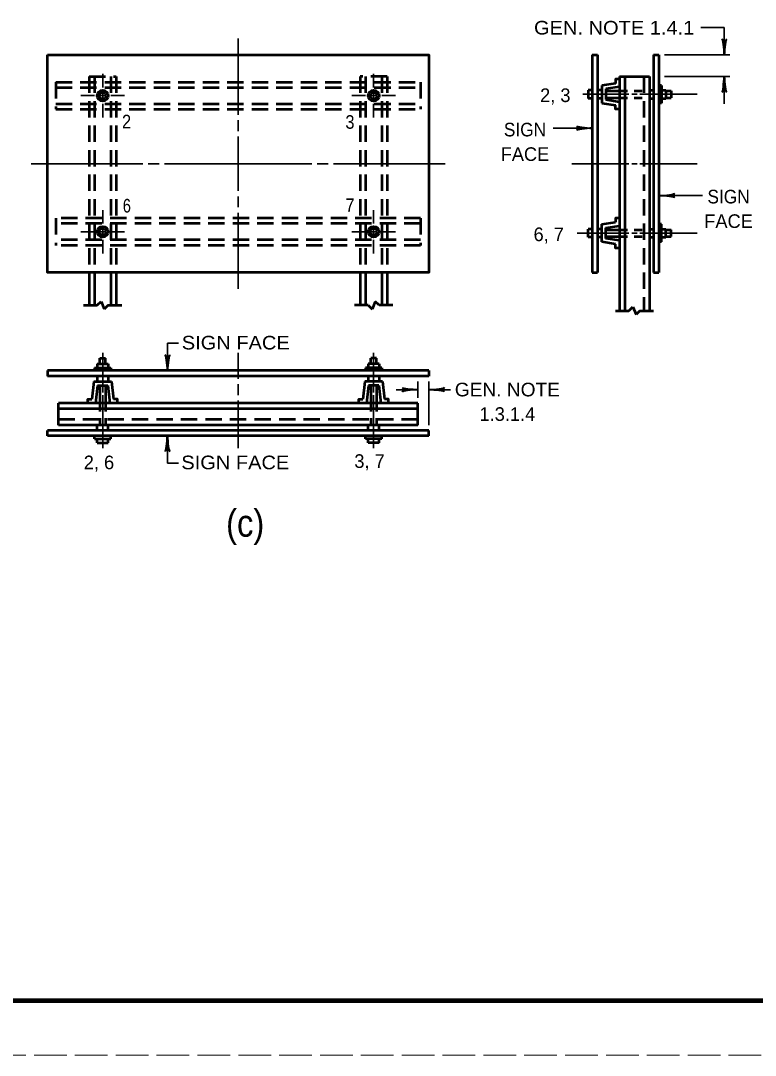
# Model space of a CAD drawing. Extents: x -41 to 639, y -374 to 66.
# Drawn here: x 143.3 to 278.2, y -374.1 to -184.1 of the extents above; entities that cross this region are included whole.
import ezdxf
from ezdxf.enums import TextEntityAlignment as Align

# ---------------------------------------------------------------- set-up
doc = ezdxf.new("R2010")
doc.units = 0
for name, pattern in [('LONG_DASHED', [7.5, 6, -1.5]), ('MEDIUM_DASHED', [4.5, 3, -1.5]), ('SHORT_DASHED', [2.7, 1.5, -1.2])]:
    doc.linetypes.add(name, pattern=pattern)
doc.layers.add('1', color=7, linetype='Continuous', lineweight=53)
doc.layers.add('61', color=7, linetype='Continuous', lineweight=35)

msp = doc.modelspace()

# ---------------------------------------------------------------- linework, layer by layer
at = {"layer": '1', "lineweight": 35}
for p, q in [((272.518, -185.362), (268.216, -185.337)), ((272.518, -190.362), (272.518, -185.362)), ((183.268, -187.362), (183.268, -201.362)), ((261.518, -190.362), (273.518, -190.362)), ((158.393, -196.362), (158.393, -193.862)), ((208.143, -196.362), (208.143, -193.862)), ((261.518, -194.362), (273.518, -194.362)), ((272.518, -199.362), (272.518, -194.362)), ((158.393, -197.487), (158.393, -198.237)), ((208.143, -197.487), (208.143, -198.237)), ((154.393, -197.862), (156.893, -197.862)), ((158.018, -197.862), (158.768, -197.862)), ((158.393, -199.362), (158.393, -201.862)), ((159.893, -197.862), (162.393, -197.862)), ((206.643, -197.862), (204.143, -197.862)), ((208.518, -197.862), (207.768, -197.862)), ((208.143, -199.362), (208.143, -201.862)), ((212.143, -197.862), (209.643, -197.862)), ((246.527, -197.612), (255.018, -197.612)), ((255.518, -197.612), (256.518, -197.612)), ((257.018, -197.612), (267.509, -197.612)), ((183.268, -202.362), (183.268, -204.362)), ((248.254, -203.847), (241.107, -203.847)), ((183.268, -205.362), (183.268, -210.362)), ((145.268, -210.362), (165.768, -210.362)), ((166.768, -210.362), (168.768, -210.362)), ((183.268, -210.362), (183.268, -215.362)), ((197.768, -210.362), (199.768, -210.362)), ((200.768, -210.362), (221.268, -210.362)), ((244.527, -210.362), (255.018, -210.362)), ((255.518, -210.362), (256.518, -210.362)), ((257.018, -210.362), (267.509, -210.362)), ((183.268, -216.362), (183.268, -218.362)), ((268.494, -216.209), (260.587, -216.209)), ((158.393, -221.362), (158.393, -218.862)), ((183.268, -219.362), (183.268, -233.362)), ((208.143, -221.362), (208.143, -218.862)), ((154.393, -222.862), (156.893, -222.862)), ((158.018, -222.862), (158.768, -222.862)), ((158.393, -223.237), (158.393, -222.487)), ((159.893, -222.862), (162.393, -222.862)), ((206.643, -222.862), (204.143, -222.862)), ((208.518, -222.862), (207.768, -222.862)), ((208.143, -223.237), (208.143, -222.487)), ((212.143, -222.862), (209.643, -222.862)), ((245.527, -223.112), (255.018, -223.112)), ((255.518, -223.112), (256.518, -223.112)), ((257.018, -223.112), (267.509, -223.112)), ((158.393, -224.362), (158.393, -226.862)), ((208.143, -224.362), (208.143, -226.862)), ((158.393, -245.101), (158.393, -250.862)), ((170.288, -248.321), (170.288, -243.321)), ((170.288, -243.321), (172.288, -243.321)), ((183.268, -245.101), (183.268, -249.862)), ((208.143, -245.101), (208.143, -250.862)), ((216.268, -253.362), (216.268, -250.351)), ((218.268, -250.351), (218.268, -258.362)), ((158.393, -251.362), (158.393, -252.362)), ((183.268, -250.862), (183.268, -252.862)), ((208.143, -251.362), (208.143, -252.362)), ((212.268, -251.857), (216.268, -251.857)), ((218.268, -251.857), (222.268, -251.857)), ((158.393, -252.862), (158.393, -262.612)), ((183.268, -253.862), (183.268, -262.612)), ((208.143, -252.862), (208.143, -262.612)), ((170.288, -260.362), (170.288, -265.362)), ((170.288, -265.362), (172.288, -265.362))]:
    msp.add_line(p, q, dxfattribs=at)
at = {"layer": '1'}
for p, q in [((248.268, -190.362), (248.268, -230.362)), ((248.268, -190.362), (249.268, -190.362)), ((249.268, -190.362), (249.268, -230.362)), ((259.518, -190.362), (259.518, -230.362)), ((259.518, -190.362), (260.518, -190.362)), ((260.518, -190.362), (260.518, -230.362)), ((252.518, -195.612), (250.018, -195.987)), ((253.268, -194.362), (253.268, -237.362)), ((253.268, -194.362), (258.768, -194.362)), ((254.268, -194.362), (254.268, -237.362)), ((258.768, -194.362), (258.768, -237.362)), ((248.268, -196.862), (247.518, -196.862)), ((247.518, -196.862), (247.518, -198.362)), ((250.018, -196.862), (249.268, -196.862)), ((250.018, -195.987), (250.018, -199.237)), ((253.268, -196.258), (250.768, -196.633)), ((250.768, -196.633), (250.768, -198.591)), ((250.768, -196.987), (253.268, -196.987)), ((258.768, -196.862), (259.518, -196.862)), ((261.009, -195.987), (260.518, -195.987)), ((261.009, -195.987), (261.009, -199.237)), ((261.009, -196.862), (261.759, -196.862)), ((261.759, -196.862), (261.759, -198.362)), ((261.759, -196.987), (262.759, -196.987)), ((262.759, -196.987), (262.759, -198.237)), ((248.268, -198.362), (247.518, -198.362)), ((250.018, -198.362), (249.268, -198.362)), ((250.018, -199.237), (252.518, -199.612)), ((250.768, -198.237), (253.268, -198.237)), ((250.768, -198.591), (253.268, -198.966)), ((258.768, -198.362), (259.518, -198.362)), ((261.009, -199.237), (260.518, -199.237)), ((261.009, -198.362), (261.759, -198.362)), ((261.759, -198.237), (262.759, -198.237)), ((250.018, -221.487), (252.518, -221.112)), ((250.018, -224.737), (250.018, -221.487)), ((250.768, -222.133), (253.268, -221.758)), ((250.768, -224.091), (250.768, -222.133)), ((261.009, -221.487), (260.518, -221.487)), ((261.009, -224.737), (261.009, -221.487)), ((248.268, -222.362), (247.518, -222.362)), ((247.518, -223.862), (247.518, -222.362)), ((248.268, -223.862), (247.518, -223.862)), ((250.018, -222.362), (249.268, -222.362)), ((250.018, -223.862), (249.268, -223.862)), ((250.768, -222.487), (253.268, -222.487)), ((250.768, -223.737), (253.268, -223.737)), ((253.268, -224.466), (250.768, -224.091)), ((258.768, -222.362), (259.518, -222.362)), ((258.768, -223.862), (259.518, -223.862)), ((261.009, -222.362), (261.759, -222.362)), ((261.009, -223.862), (261.759, -223.862)), ((261.759, -223.862), (261.759, -222.362)), ((261.759, -222.487), (262.759, -222.487)), ((261.759, -223.737), (262.759, -223.737)), ((262.759, -223.737), (262.759, -222.487)), ((252.518, -225.112), (250.018, -224.737)), ((261.009, -224.737), (260.518, -224.737)), ((155.893, -230.362), (155.893, -236.362)), ((156.893, -230.362), (156.893, -236.362)), ((159.893, -230.362), (159.893, -236.362)), ((160.893, -230.362), (160.893, -236.362)), ((205.643, -230.362), (205.643, -236.362)), ((206.643, -230.362), (206.643, -236.362)), ((209.643, -230.362), (209.643, -236.362)), ((210.643, -230.362), (210.643, -236.362)), ((248.268, -230.362), (249.268, -230.362)), ((259.518, -230.362), (260.518, -230.362)), ((154.893, -236.362), (157.393, -236.362)), ((157.393, -236.362), (158.1, -235.655)), ((158.1, -235.655), (158.686, -237.069)), ((159.393, -236.362), (158.686, -237.069)), ((159.393, -236.362), (161.893, -236.362)), ((207.143, -236.362), (204.643, -236.362)), ((207.143, -236.362), (207.85, -237.069)), ((208.436, -235.655), (207.85, -237.069)), ((209.143, -236.362), (208.436, -235.655)), ((211.643, -236.362), (209.143, -236.362)), ((252.518, -237.362), (255.018, -237.362)), ((255.018, -237.362), (255.725, -236.655)), ((255.725, -236.655), (256.311, -238.069)), ((257.018, -237.362), (256.311, -238.069)), ((257.018, -237.362), (259.518, -237.362)), ((157.893, -247.101), (157.893, -246.101)), ((157.893, -246.101), (158.893, -246.101)), ((158.893, -247.101), (158.893, -246.101)), ((207.643, -247.101), (207.643, -246.101)), ((208.643, -246.101), (207.643, -246.101)), ((208.643, -247.101), (208.643, -246.101)), ((218.268, -248.351), (148.268, -248.351)), ((148.268, -248.351), (148.268, -249.351)), ((156.893, -247.851), (156.893, -248.351)), ((156.893, -247.851), (159.893, -247.851)), ((157.393, -247.101), (159.393, -247.101)), ((157.393, -247.101), (157.393, -247.851)), ((159.393, -247.101), (159.393, -247.851)), ((159.893, -247.851), (159.893, -248.351)), ((206.643, -247.851), (206.643, -248.351)), ((209.643, -247.851), (206.643, -247.851)), ((209.143, -247.101), (207.143, -247.101)), ((207.143, -247.101), (207.143, -247.851)), ((209.143, -247.101), (209.143, -247.851)), ((209.643, -247.851), (209.643, -248.351)), ((218.268, -248.351), (218.268, -249.351)), ((218.268, -249.351), (148.268, -249.351)), ((156.776, -250.351), (156.393, -253.612)), ((156.776, -250.351), (160.011, -250.351)), ((157.393, -249.351), (157.393, -250.351)), ((159.393, -249.351), (159.393, -250.351)), ((160.011, -250.351), (160.393, -253.612)), ((206.526, -250.351), (206.143, -253.612)), ((209.761, -250.351), (206.526, -250.351)), ((207.143, -249.351), (207.143, -250.351)), ((209.143, -249.351), (209.143, -250.351)), ((209.761, -250.351), (210.143, -253.612)), ((157.443, -251.101), (157.06, -254.362)), ((157.443, -251.101), (159.344, -251.101)), ((157.893, -251.101), (157.893, -254.362)), ((158.893, -251.101), (158.893, -254.362)), ((159.344, -251.101), (159.726, -254.362)), ((207.193, -251.101), (206.81, -254.362)), ((209.094, -251.101), (207.193, -251.101)), ((207.643, -251.101), (207.643, -254.362)), ((208.643, -251.101), (208.643, -254.362)), ((209.094, -251.101), (209.476, -254.362)), ((216.268, -254.362), (150.268, -254.362)), ((150.268, -258.362), (150.268, -254.362)), ((216.268, -258.362), (216.268, -254.362)), ((216.268, -255.362), (150.268, -255.362)), ((216.268, -258.362), (150.268, -258.362)), ((157.393, -259.362), (157.393, -258.362)), ((159.393, -259.362), (159.393, -258.362)), ((207.143, -259.362), (207.143, -258.362)), ((209.143, -259.362), (209.143, -258.362)), ((218.268, -259.362), (148.268, -259.362)), ((148.268, -260.362), (148.268, -259.362)), ((218.268, -260.362), (218.268, -259.362)), ((218.268, -260.362), (148.268, -260.362)), ((156.893, -260.862), (156.893, -260.362)), ((156.893, -260.862), (159.893, -260.862)), ((157.393, -261.612), (157.393, -260.862)), ((157.393, -261.612), (159.393, -261.612)), ((159.393, -261.612), (159.393, -260.862)), ((159.893, -260.862), (159.893, -260.362)), ((206.643, -260.862), (206.643, -260.362)), ((209.643, -260.862), (206.643, -260.862)), ((207.143, -261.612), (207.143, -260.862)), ((209.143, -261.612), (207.143, -261.612)), ((209.143, -261.612), (209.143, -260.862)), ((209.643, -260.862), (209.643, -260.362))]:
    msp.add_line(p, q, dxfattribs=at)
at = {"layer": '1', "linetype": 'MEDIUM_DASHED'}
for p, q in [((149.768, -195.362), (216.768, -195.362)), ((149.768, -195.362), (149.768, -200.362)), ((155.893, -194.362), (155.893, -230.362)), ((155.893, -194.362), (160.893, -194.362)), ((156.893, -194.362), (156.893, -230.362)), ((159.893, -194.362), (159.893, -230.362)), ((160.893, -194.362), (160.893, -230.362)), ((205.643, -194.362), (205.643, -230.362)), ((210.643, -194.362), (205.643, -194.362)), ((206.643, -194.362), (206.643, -230.362)), ((209.643, -194.362), (209.643, -230.362)), ((210.643, -194.362), (210.643, -230.362)), ((216.768, -195.362), (216.768, -200.362)), ((257.768, -194.362), (257.768, -237.362)), ((149.768, -196.362), (216.768, -196.362)), ((149.768, -199.362), (216.768, -199.362)), ((149.768, -200.362), (216.768, -200.362)), ((216.768, -220.362), (149.768, -220.362)), ((149.768, -220.362), (149.768, -225.362)), ((216.768, -220.362), (216.768, -225.362)), ((216.768, -221.362), (149.768, -221.362)), ((216.768, -224.362), (149.768, -224.362)), ((216.768, -225.362), (149.768, -225.362)), ((216.268, -257.362), (150.268, -257.362))]:
    msp.add_line(p, q, dxfattribs=at)
at = {"layer": '1', "linetype": 'SHORT_DASHED'}
for p, q in [((253.268, -196.987), (258.768, -196.987)), ((253.268, -198.237), (258.768, -198.237)), ((253.268, -222.487), (258.768, -222.487)), ((253.268, -223.737), (258.768, -223.737)), ((157.893, -254.362), (157.893, -258.362)), ((158.893, -254.362), (158.893, -258.362)), ((207.643, -254.362), (207.643, -258.362)), ((208.643, -254.362), (208.643, -258.362))]:
    msp.add_line(p, q, dxfattribs=at)
at = {"layer": '1'}
msp.add_lwpolyline([(148.268, -190.362), (218.268, -190.362), (218.268, -230.362), (148.268, -230.362)], close=True, dxfattribs=at)
for points in [[(253.268, -194.862), (252.518, -194.862), (252.518, -195.612)], [(253.268, -200.362), (252.518, -200.362), (252.518, -199.612)], [(253.268, -220.362), (252.518, -220.362), (252.518, -221.112)], [(253.268, -225.862), (252.518, -225.862), (252.518, -225.112)], [(155.643, -254.362), (155.643, -253.612), (156.393, -253.612)], [(161.143, -254.362), (161.143, -253.612), (160.393, -253.612)], [(205.393, -254.362), (205.393, -253.612), (206.143, -253.612)], [(210.893, -254.362), (210.893, -253.612), (210.143, -253.612)]]:
    msp.add_lwpolyline(points, dxfattribs=at)
at = {"layer": '1', "lineweight": 35}
msp.add_lwpolyline([(169.768, -210.362), (183.268, -210.362), (196.768, -210.362)], dxfattribs=at)
at = {"layer": '1'}
for centre, radius in [((158.393, -197.862), 1), ((158.393, -197.862), 0.625), ((208.143, -197.862), 1), ((208.143, -197.862), 0.625), ((158.393, -222.862), 1), ((158.393, -222.862), 0.625), ((208.143, -222.862), 1), ((208.143, -222.862), 0.625)]:
    msp.add_circle(centre, radius, dxfattribs=at)
at = {"layer": '1', "lineweight": 40}
for centre, major_axis, ratio, start_param, end_param in [((272.242, -189.271), (0.156, -1.786), 0.122415, 0.8963533, 3.1415927), ((272.242, -189.271), (0.156, -1.786), 0.122415, 0.8963533, 3.1415927), ((272.73, -189.241), (-0.176, -1.756), 0.07063, 3.1407148, 5.41811), ((272.73, -189.241), (-0.176, -1.756), 0.07063, 3.1407148, 5.41811), ((272.307, -195.483), (0.176, 1.756), 0.07063, 3.1407148, 5.41811), ((272.795, -195.453), (-0.156, 1.786), 0.122415, 0.8963533, 3.1415927), ((247.163, -204.123), (1.786, 0.156), 0.122415, 0.8963533, 3.1415927), ((247.134, -203.635), (1.756, -0.176), 0.07063, 3.1407148, 5.41811), ((261.707, -216.421), (-1.756, 0.176), 0.07063, 3.1407148, 5.41811), ((261.707, -216.421), (-1.756, 0.176), 0.07063, 3.1407148, 5.41811), ((261.678, -215.933), (-1.786, -0.156), 0.122415, 0.8963533, 3.1415927), ((261.678, -215.933), (-1.786, -0.156), 0.122415, 0.8963533, 3.1415927), ((170.012, -247.23), (0.156, -1.786), 0.122415, 0.8963533, 3.1415927), ((170.012, -247.23), (0.156, -1.786), 0.122415, 0.8963533, 3.1415927), ((170.5, -247.2), (-0.176, -1.756), 0.07063, 3.1407148, 5.41811), ((170.5, -247.2), (-0.176, -1.756), 0.07063, 3.1407148, 5.41811), ((215.177, -252.133), (1.786, 0.156), 0.122415, 0.8963533, 3.1415927), ((215.177, -252.133), (1.786, 0.156), 0.122415, 0.8963533, 3.1415927), ((215.148, -251.645), (1.756, -0.176), 0.07063, 3.1407148, 5.41811), ((215.148, -251.645), (1.756, -0.176), 0.07063, 3.1407148, 5.41811), ((219.389, -252.068), (-1.756, 0.176), 0.07063, 3.1407148, 5.41811), ((219.36, -251.58), (-1.786, -0.156), 0.122415, 0.8963533, 3.1415927), ((170.076, -261.483), (0.176, 1.756), 0.07063, 3.1407148, 5.41811), ((170.564, -261.453), (-0.156, 1.786), 0.122415, 0.8963533, 3.1415927)]:
    msp.add_ellipse(centre, major_axis=major_axis, ratio=ratio, start_param=start_param, end_param=end_param, dxfattribs=at)
at = {"layer": '61', "lineweight": 158}
msp.add_line((628.362, -364.098), (-10.698, -364.078), dxfattribs=at)
at = {"layer": '61', "linetype": 'LONG_DASHED', "lineweight": 13}
msp.add_line((639.302, -374.078), (-40.758, -374.098), dxfattribs=at)

# ---------------------------------------------------------------- texts
at = {"layer": '1'}
for s, height, width, p in [('GEN. NOTE 1.4.1', 2.5, 1.1, (237.591, -186.632)), ('2', 2.5, 0.9, (161.943, -203.873)), ('3', 2.5, 0.9, (202.952, -203.947)), ('6', 2.5, 0.8, (162.091, -219.321)), ('7', 2.5, 0.9, (202.952, -219.247)), ('SIGN FACE', 2.5, 1.1, (172.918, -244.473)), ('SIGN FACE', 2.5, 1.1, (172.837, -266.469)), ('(c)', 5, 0.9, (181.052, -278.867))]:
    msp.add_text(s, height=height, dxfattribs=dict(at, width=width)).set_placement(p)
for s, p in [('2, 3', (238.702, -199.034)), ('6, 7', (237.499, -224.578)), ('2, 6', (154.92, -266.469)), ('3, 7', (204.597, -266.224))]:
    msp.add_text(s, height=2.5, dxfattribs=at).set_placement(p)
for s, width, p in [('SIGN', 0.95, (235.926, -205.346)), ('SIGN', 0.95, (273.305, -217.655)), ('GEN. NOTE', 1.05, (232.694, -253.086))]:
    msp.add_text(s, height=2.5, dxfattribs=dict(at, width=width)).set_placement(p, align=Align.CENTER)
for s, p in [('FACE', (235.926, -209.846)), ('FACE', (273.305, -222.155)), ('1.3.1.4', (232.694, -257.586))]:
    msp.add_text(s, height=2.5, dxfattribs=at).set_placement(p, align=Align.CENTER)

doc.saveas('drawing.dxf')
